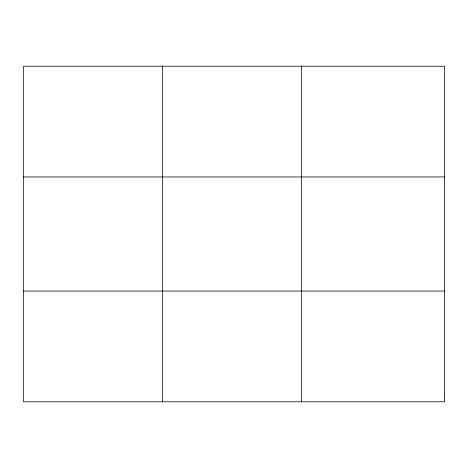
<?xml version="1.0" encoding="UTF-8"?>
<svg xmlns="http://www.w3.org/2000/svg" width="468" height="468" viewBox="0 0 468 468"><rect width="100%" height="100%" fill="white"/><g stroke="black" fill="none" stroke-linecap="round" stroke-linejoin="round"><path stroke-width="0.7" d="M162.396 66.204L162.396 401.796M301.392 66.204L301.392 401.796M23.4 176.951L444.6 176.951M23.4 291.049L444.6 291.049M444.6 393.886L444.6 401.796L23.4 401.796L23.4 66.204L444.6 66.204L444.6 393.886"/></g></svg>
